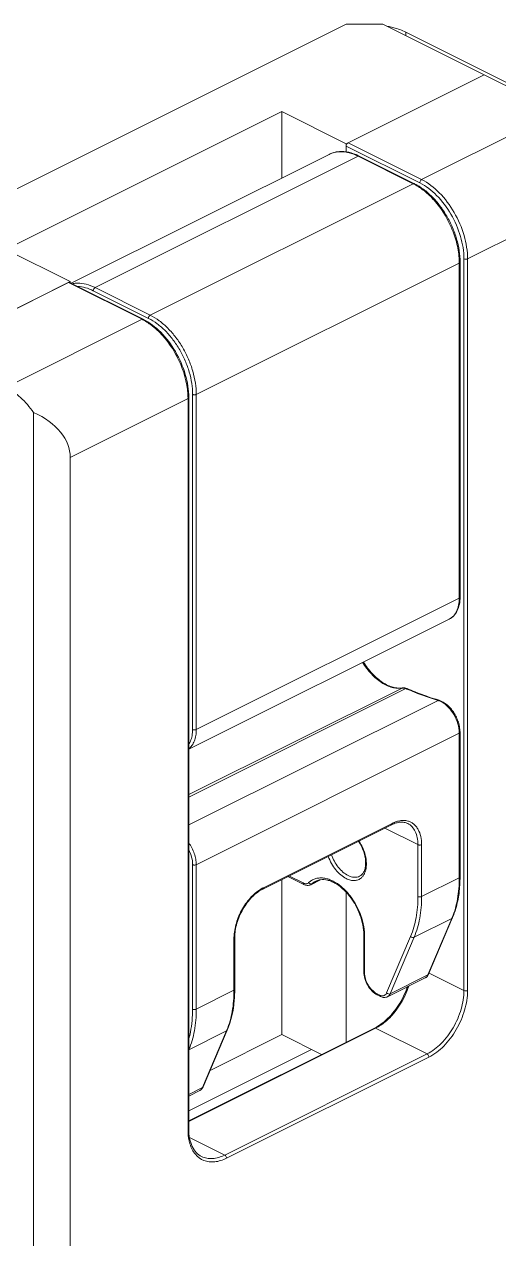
# Model space of a CAD drawing. Header units: millimetres. Extents: x 0 to 9253, y 0 to 2730.
# Drawn here: x 3211.1 to 3247.6, y 2245.8 to 2339.2 of the extents above; entities that cross this region are included whole.
import ezdxf

# ---------------------------------------------------------------- set-up
doc = ezdxf.new("R2010")
doc.units = ezdxf.units.MM
doc.layers.get('0').update_dxf_attribs({"lineweight": 13})

msp = doc.modelspace()

# ---------------------------------------------------------------- linework, layer by layer
for p, q in [((3235.841, 2339.246), (3196.243, 2319.447)), ((3238.67, 2339.246), (3235.841, 2339.246)), ((3238.67, 2339.246), (3246.448, 2335.357)), ((3240.437, 2338.637), (3240.437, 2338.362)), ((3240.437, 2338.637), (3252.105, 2332.803)), ((3235.841, 2330.054), (3246.448, 2335.357)), ((3246.448, 2335.355), (3235.983, 2330.122)), ((3246.448, 2335.355), (3252.105, 2332.527)), ((3209.678, 2321.922), (3230.891, 2332.529)), ((3230.891, 2332.529), (3230.891, 2327.423)), ((3235.841, 2330.054), (3230.891, 2332.529)), ((3241.639, 2327.294), (3252.105, 2332.527)), ((3235.841, 2329.427), (3235.841, 2330.054)), ((3235.841, 2329.879), (3241.498, 2327.05)), ((3235.983, 2330.122), (3241.639, 2327.294)), ((3234.524, 2329.239), (3214.691, 2319.323)), ((3236.76, 2329.097), (3216.537, 2318.986)), ((3236.76, 2329.097), (3241.003, 2326.976)), ((3236.85, 2329.103), (3241.093, 2326.982)), ((3241.003, 2326.976), (3220.78, 2316.864)), ((3254.226, 2325.722), (3245.175, 2321.196)), ((3214.628, 2319.447), (3209.678, 2321.922)), ((3244.892, 2321.196), (3244.892, 2264.904)), ((3245.175, 2321.196), (3245.175, 2264.904)), ((3244.539, 2320.878), (3224.315, 2310.766)), ((3244.539, 2320.878), (3244.539, 2295.097)), ((3244.597, 2320.949), (3244.597, 2295.168)), ((3204.021, 2314.144), (3214.628, 2319.447)), ((3214.487, 2319.374), (3204.021, 2314.142)), ((3220.143, 2316.546), (3214.487, 2319.374)), ((3220.233, 2316.552), (3214.576, 2319.38)), ((3214.628, 2319.38), (3214.628, 2319.447)), ((3220.638, 2316.62), (3216.396, 2318.742)), ((3220.78, 2316.864), (3216.537, 2318.986)), ((3209.678, 2311.313), (3220.143, 2316.546)), ((3224.033, 2284.985), (3224.033, 2310.766)), ((3224.315, 2284.985), (3224.315, 2310.766)), ((3214.628, 2305.923), (3223.679, 2310.448)), ((3223.679, 2254.156), (3223.679, 2310.448)), ((3223.738, 2254.227), (3223.738, 2310.519)), ((3211.8, 1865.116), (3211.8, 2309.387)), ((3214.628, 1868.58), (3214.628, 2305.923)), ((3224.315, 2284.985), (3244.539, 2295.097)), ((3223.738, 2283.464), (3243.759, 2293.474)), ((3240.139, 2288.176), (3223.738, 2279.975)), ((3240.432, 2288.131), (3223.738, 2279.784)), ((3240.139, 2288.176), (3240.233, 2288.18)), ((3240.233, 2288.18), (3240.331, 2288.165)), ((3240.331, 2288.165), (3240.432, 2288.131)), ((3242.903, 2287.227), (3223.738, 2277.645)), ((3244.539, 2284.698), (3224.315, 2274.587)), ((3244.539, 2284.698), (3244.539, 2273.581)), ((3244.597, 2284.769), (3244.597, 2273.651)), ((3229.425, 2272.709), (3239.325, 2277.659)), ((3229.477, 2272.817), (3239.377, 2277.767)), ((3238.809, 2277.401), (3241.357, 2276.127)), ((3241.357, 2276.127), (3241.357, 2272.131)), ((3241.639, 2276.127), (3241.639, 2272.131)), ((3224.033, 2263.469), (3224.033, 2274.587)), ((3224.315, 2263.469), (3224.315, 2274.587)), ((3230.891, 2273.442), (3230.891, 2261.515)), ((3232.577, 2273.069), (3231.361, 2273.677)), ((3232.525, 2273.178), (3231.443, 2273.718)), ((3233.875, 2273.427), (3233.113, 2273.047)), ((3233.818, 2273.418), (3233.205, 2273.111)), ((3244.539, 2273.581), (3241.639, 2272.131)), ((3232.607, 2273.144), (3232.525, 2273.178)), ((3235.841, 2260.925), (3235.841, 2272.468)), ((3243.967, 2270.455), (3241.068, 2269.006)), ((3243.967, 2270.455), (3242.121, 2266.102)), ((3244.021, 2270.51), (3242.175, 2266.158)), ((3227.215, 2264.919), (3227.215, 2268.915)), ((3227.273, 2264.989), (3227.273, 2268.985)), ((3237.197, 2266.339), (3237.197, 2269.194)), ((3237.255, 2266.269), (3237.255, 2269.123)), ((3240.796, 2269.068), (3238.95, 2264.715)), ((3241.068, 2269.006), (3239.222, 2264.653)), ((3239.019, 2264.424), (3241.918, 2265.874)), ((3242.121, 2266.102), (3239.222, 2264.653)), ((3244.892, 2264.904), (3242.217, 2266.242)), ((3224.315, 2263.469), (3227.215, 2264.919)), ((3238.43, 2264.555), (3238.175, 2264.683)), ((3238.482, 2264.447), (3238.227, 2264.575)), ((3238.513, 2264.522), (3238.43, 2264.555)), ((3238.015, 2262.012), (3223.738, 2254.873)), ((3238.104, 2262.006), (3223.738, 2254.823)), ((3226.643, 2261.793), (3223.744, 2260.344)), ((3224.797, 2257.44), (3226.643, 2261.793)), ((3224.851, 2257.495), (3226.697, 2261.848)), ((3225.388, 2258.763), (3230.891, 2261.515)), ((3233.956, 2259.982), (3230.891, 2261.515)), ((3242.064, 2260.026), (3238.104, 2262.006)), ((3233.176, 2260.372), (3223.738, 2255.653)), ((3242.064, 2260.026), (3226.507, 2252.248)), ((3242.205, 2259.782), (3226.649, 2252.004)), ((3224.797, 2257.44), (3223.738, 2256.911)), ((3224.594, 2257.212), (3223.738, 2256.784)), ((3224.749, 2257.352), (3224.797, 2257.44)), ((3226.507, 2252.248), (3223.795, 2253.604))]:
    msp.add_line(p, q)
for centre, radius, start, end in [((3237.768, 2332.452), 6.758, 78.28701, 79.6974), ((3239.183, 2323.335), 4.07, 62.39341, 63.43231), ((3239.212, 2320.878), 5.327, 0.0013, 0.72431), ((3218.34, 2312.94), 4.032, 62.41783, 63.43226), ((3218.403, 2310.448), 5.276, 0.00133, 0.70721), ((3240.195, 2288.065), 0.124, 99.18475, 116.54076), ((3250.878, 2312.663), 26.664, 246.93584, 247.10318), ((3242.519, 2285.972), 1.312, 69.90564, 72.99187), ((3242.475, 2285.853), 1.439, 65.30954, 69.90295), ((3242.183, 2284.69), 2.356, 1.81776, 5.52443), ((3242.381, 2284.698), 2.158, 0.00794, 1.77741), ((3230.659, 2270.454), 2.642, 116.57601, 118.67793), ((3238.484, 2272.781), 5.956, 337.01738, 337.68749), ((3230.643, 2268.914), 3.428, 178.7928, 179.99636), ((3233.563, 2269.123), 3.692, 0.00313, 1.11993), ((3221.16, 2264.119), 5.956, 337.01738, 337.68749), ((3224.425, 2257.549), 0.377, 296.57367, 301.45292)]:
    msp.add_arc(centre, radius, start, end)
msp.add_ellipse((3207.557, 2305.923), major_axis=(7.071, 0), ratio=0.612372, start_param=0, end_param=0.927295)
for points, knots in [([(3239.14, 2339.07), (3239.259, 2339.045), (3239.703, 2338.94), (3240.138, 2338.786), (3240.437, 2338.637)], [0, 0, 0, 0, 0.266544, 1, 1, 1, 1]), ([(3235.841, 2329.431), (3235.614, 2329.463), (3235.267, 2329.468), (3234.827, 2329.37), (3234.622, 2329.288), (3234.524, 2329.239)], [0, 0, 0, 0, 0.510907, 0.756912, 1, 1, 1, 1]), ([(3234.524, 2329.239), (3234.621, 2329.287), (3234.824, 2329.368), (3235.265, 2329.46), (3235.612, 2329.447), (3235.84, 2329.408)], [0, 0, 0, 0, 0.240097, 0.484545, 1, 1, 1, 1]), ([(3235.84, 2329.408), (3235.916, 2329.395), (3236.234, 2329.327), (3236.539, 2329.208), (3236.76, 2329.097)], [0, 0, 0, 0, 0.237989, 1, 1, 1, 1]), ([(3235.841, 2329.879), (3235.841, 2329.952), (3235.886, 2330.052), (3235.963, 2330.112), (3235.983, 2330.122)], [0, 0, 0, 0, 0.766847, 1, 1, 1, 1]), ([(3236.85, 2329.103), (3236.767, 2329.144), (3236.445, 2329.292), (3236.1, 2329.393), (3235.841, 2329.431)], [0, 0, 0, 0, 0.261959, 1, 1, 1, 1]), ([(3236.85, 2329.103), (3236.837, 2329.109), (3236.805, 2329.115), (3236.775, 2329.105), (3236.76, 2329.097)], [0, 0, 0, 0, 0.463901, 1, 1, 1, 1]), ([(3241.093, 2326.982), (3241.08, 2326.988), (3241.048, 2326.993), (3241.018, 2326.983), (3241.003, 2326.976)], [0, 0, 0, 0, 0.463901, 1, 1, 1, 1]), ([(3241.069, 2326.942), (3241.348, 2326.796), (3241.898, 2326.425), (3242.374, 2325.964), (3242.603, 2325.708)], [0, 0, 0, 0, 0.478363, 1, 1, 1, 1]), ([(3241.093, 2326.982), (3241.334, 2326.861), (3241.812, 2326.559), (3242.467, 2325.983), (3243.068, 2325.287), (3243.593, 2324.494), (3244.025, 2323.635), (3244.347, 2322.739), (3244.548, 2321.841), (3244.597, 2321.24), (3244.597, 2320.949)], [0, 0, 0, 0, 0.111375, 0.23124, 0.357953, 0.489098, 0.621798, 0.753029, 0.879909, 1, 1, 1, 1]), ([(3241.639, 2327.294), (3241.619, 2327.284), (3241.543, 2327.224), (3241.498, 2327.124), (3241.498, 2327.05)], [0, 0, 0, 0, 0.233153, 1, 1, 1, 1]), ([(3241.498, 2327.05), (3241.981, 2326.809), (3242.903, 2326.087), (3243.967, 2324.655), (3244.692, 2322.98), (3244.892, 2321.776), (3244.892, 2321.196)], [0, 0, 0, 0, 0.229686, 0.488208, 0.753177, 1, 1, 1, 1]), ([(3241.639, 2327.294), (3242.142, 2327.043), (3243.103, 2326.291), (3244.212, 2324.799), (3244.967, 2323.055), (3245.175, 2321.8), (3245.175, 2321.196)], [0, 0, 0, 0, 0.229704, 0.488217, 0.753177, 1, 1, 1, 1]), ([(3242.603, 2325.708), (3242.896, 2325.379), (3243.427, 2324.657), (3244.032, 2323.464), (3244.426, 2322.213), (3244.533, 2321.358), (3244.538, 2320.945)], [0, 0, 0, 0, 0.252109, 0.510488, 0.763386, 1, 1, 1, 1]), ([(3244.597, 2320.949), (3244.597, 2320.935), (3244.582, 2320.904), (3244.555, 2320.886), (3244.539, 2320.878)], [0, 0, 0, 0, 0.43201, 1, 1, 1, 1]), ([(3214.487, 2319.374), (3214.494, 2319.378), (3214.522, 2319.39), (3214.556, 2319.39), (3214.576, 2319.38)], [0, 0, 0, 0, 0.281659, 1, 1, 1, 1]), ([(3215.184, 2319.332), (3215.149, 2319.332), (3215.009, 2319.328), (3214.869, 2319.31), (3214.767, 2319.289)], [0, 0, 0, 0, 0.254443, 1, 1, 1, 1]), ([(3216.537, 2318.986), (3216.317, 2319.095), (3215.877, 2319.268), (3215.407, 2319.334), (3215.184, 2319.332)], [0, 0, 0, 0, 0.524539, 1, 1, 1, 1]), ([(3216.396, 2318.742), (3216.201, 2318.839), (3215.812, 2318.995), (3215.397, 2319.065), (3215.199, 2319.073)], [0, 0, 0, 0, 0.522648, 1, 1, 1, 1]), ([(3216.396, 2318.742), (3216.396, 2318.791), (3216.42, 2318.867), (3216.479, 2318.945), (3216.517, 2318.975), (3216.537, 2318.986)], [0, 0, 0, 0, 0.509738, 0.769361, 1, 1, 1, 1]), ([(3220.143, 2316.546), (3220.151, 2316.55), (3220.179, 2316.561), (3220.213, 2316.561), (3220.233, 2316.552)], [0, 0, 0, 0, 0.281659, 1, 1, 1, 1]), ([(3221.236, 2315.788), (3221.154, 2315.861), (3220.834, 2316.133), (3220.482, 2316.37), (3220.207, 2316.514)], [0, 0, 0, 0, 0.26204, 1, 1, 1, 1]), ([(3220.233, 2316.552), (3220.734, 2316.301), (3221.688, 2315.558), (3222.786, 2314.082), (3223.533, 2312.358), (3223.738, 2311.117), (3223.738, 2310.519)], [0, 0, 0, 0, 0.23107, 0.488981, 0.753017, 1, 1, 1, 1]), ([(3220.638, 2316.62), (3220.638, 2316.67), (3220.663, 2316.746), (3220.721, 2316.824), (3220.76, 2316.854), (3220.78, 2316.864)], [0, 0, 0, 0, 0.509738, 0.769361, 1, 1, 1, 1]), ([(3224.033, 2310.766), (3224.033, 2311.048), (3223.985, 2311.63), (3223.79, 2312.502), (3223.476, 2313.373), (3223.057, 2314.209), (3222.546, 2314.98), (3221.964, 2315.656), (3221.331, 2316.213), (3220.871, 2316.504), (3220.638, 2316.62)], [0, 0, 0, 0, 0.119775, 0.246813, 0.378463, 0.511666, 0.643235, 0.770119, 0.889679, 1, 1, 1, 1]), ([(3224.315, 2310.766), (3224.315, 2311.06), (3224.265, 2311.666), (3224.062, 2312.574), (3223.736, 2313.481), (3223.299, 2314.352), (3222.767, 2315.155), (3222.16, 2315.86), (3221.502, 2316.44), (3221.022, 2316.743), (3220.78, 2316.864)], [0, 0, 0, 0, 0.119775, 0.246813, 0.378463, 0.511666, 0.643235, 0.770119, 0.889679, 1, 1, 1, 1]), ([(3223.635, 2311.147), (3223.528, 2312.028), (3222.96, 2313.742), (3221.891, 2315.2), (3221.236, 2315.788)], [0, 0, 0, 0, 0.501968, 1, 1, 1, 1]), ([(3209.678, 2311.313), (3210.085, 2311.11), (3210.875, 2310.537), (3211.507, 2309.802), (3211.8, 2309.387)], [0, 0, 0, 0, 0.472498, 1, 1, 1, 1]), ([(3223.679, 2310.513), (3223.678, 2310.565), (3223.672, 2310.777), (3223.655, 2310.988), (3223.635, 2311.147)], [0, 0, 0, 0, 0.244727, 1, 1, 1, 1]), ([(3224.033, 2310.766), (3224.053, 2310.756), (3224.1, 2310.742), (3224.174, 2310.735), (3224.248, 2310.742), (3224.295, 2310.756), (3224.315, 2310.766)], [0, 0, 0, 0, 0.23537, 0.5, 0.76463, 1, 1, 1, 1]), ([(3223.679, 2310.448), (3223.688, 2310.452), (3223.714, 2310.468), (3223.738, 2310.497), (3223.738, 2310.519)], [0, 0, 0, 0, 0.307658, 1, 1, 1, 1]), ([(3244.597, 2295.168), (3244.597, 2294.982), (3244.566, 2294.626), (3244.41, 2294.133), (3244.143, 2293.73), (3243.893, 2293.541), (3243.759, 2293.474)], [0, 0, 0, 0, 0.280238, 0.536753, 0.773789, 1, 1, 1, 1]), ([(3244.539, 2295.097), (3244.539, 2294.914), (3244.509, 2294.567), (3244.361, 2294.092), (3244.149, 2293.768), (3243.937, 2293.577), (3243.82, 2293.505), (3243.759, 2293.474)], [0, 0, 0, 0, 0.289488, 0.54912, 0.782176, 0.892165, 1, 1, 1, 1]), ([(3244.597, 2295.168), (3244.597, 2295.154), (3244.582, 2295.122), (3244.555, 2295.105), (3244.539, 2295.097)], [0, 0, 0, 0, 0.43201, 1, 1, 1, 1]), ([(3237.171, 2290.18), (3237.37, 2289.859), (3237.707, 2289.412), (3238.228, 2288.911), (3238.627, 2288.609), (3239.03, 2288.38), (3239.429, 2288.23), (3239.811, 2288.16), (3240.059, 2288.168), (3240.175, 2288.187)], [0, 0, 0, 0, 0.298823, 0.439419, 0.571529, 0.693818, 0.805587, 0.907163, 1, 1, 1, 1]), ([(3237.102, 2290.145), (3237.299, 2289.83), (3237.732, 2289.257), (3238.394, 2288.682), (3238.954, 2288.368), (3239.36, 2288.217), (3239.757, 2288.147), (3240.017, 2288.156), (3240.139, 2288.176)], [0, 0, 0, 0, 0.293129, 0.561961, 0.68414, 0.797326, 0.902135, 1, 1, 1, 1]), ([(3240.519, 2288.138), (3240.464, 2288.161), (3240.351, 2288.195), (3240.232, 2288.196), (3240.175, 2288.187)], [0, 0, 0, 0, 0.508531, 1, 1, 1, 1]), ([(3240.519, 2288.138), (3240.506, 2288.144), (3240.475, 2288.148), (3240.446, 2288.138), (3240.432, 2288.131)], [0, 0, 0, 0, 0.471052, 1, 1, 1, 1]), ([(3240.504, 2288.101), (3240.703, 2288.017), (3241.491, 2287.695), (3242.296, 2287.412), (3242.903, 2287.227)], [0, 0, 0, 0, 0.254552, 1, 1, 1, 1]), ([(3240.519, 2288.138), (3240.724, 2288.051), (3241.533, 2287.718), (3242.36, 2287.427), (3242.983, 2287.236)], [0, 0, 0, 0, 0.254777, 1, 1, 1, 1]), ([(3242.983, 2287.236), (3242.971, 2287.24), (3242.942, 2287.242), (3242.915, 2287.233), (3242.903, 2287.227)], [0, 0, 0, 0, 0.480576, 1, 1, 1, 1]), ([(3244.597, 2284.769), (3244.597, 2285.03), (3244.525, 2285.431), (3244.326, 2285.932), (3244.125, 2286.294), (3243.881, 2286.619), (3243.528, 2286.972), (3243.206, 2287.168), (3242.983, 2287.236)], [0, 0, 0, 0, 0.251575, 0.384878, 0.518747, 0.649769, 0.774951, 1, 1, 1, 1]), ([(3243.076, 2287.161), (3243.266, 2287.074), (3243.632, 2286.809), (3244.071, 2286.27), (3244.391, 2285.624), (3244.505, 2285.151), (3244.528, 2284.917)], [0, 0, 0, 0, 0.225282, 0.480136, 0.745758, 1, 1, 1, 1]), ([(3223.739, 2283.862), (3223.789, 2283.935), (3223.899, 2284.142), (3224.008, 2284.521), (3224.033, 2284.826), (3224.033, 2284.985)], [0, 0, 0, 0, 0.225146, 0.593078, 1, 1, 1, 1]), ([(3223.74, 2283.494), (3223.834, 2283.569), (3224.005, 2283.757), (3224.185, 2284.11), (3224.293, 2284.528), (3224.315, 2284.829), (3224.315, 2284.985)], [0, 0, 0, 0, 0.218458, 0.454946, 0.715106, 1, 1, 1, 1]), ([(3224.033, 2284.985), (3224.053, 2284.975), (3224.1, 2284.961), (3224.174, 2284.954), (3224.248, 2284.961), (3224.295, 2284.975), (3224.315, 2284.985)], [0, 0, 0, 0, 0.23537, 0.5, 0.76463, 1, 1, 1, 1]), ([(3244.597, 2284.769), (3244.597, 2284.755), (3244.582, 2284.724), (3244.555, 2284.707), (3244.539, 2284.698)], [0, 0, 0, 0, 0.43201, 1, 1, 1, 1]), ([(3239.325, 2277.659), (3239.437, 2277.715), (3239.658, 2277.805), (3239.993, 2277.869), (3240.304, 2277.854), (3240.493, 2277.792), (3240.577, 2277.75)], [0, 0, 0, 0, 0.28942, 0.548356, 0.782012, 1, 1, 1, 1]), ([(3239.377, 2277.767), (3239.377, 2277.744), (3239.371, 2277.701), (3239.341, 2277.667), (3239.325, 2277.659)], [0, 0, 0, 0, 0.551624, 1, 1, 1, 1]), ([(3239.377, 2277.767), (3239.484, 2277.821), (3239.7, 2277.91), (3240.029, 2277.986), (3240.346, 2277.996), (3240.548, 2277.957), (3240.642, 2277.926)], [0, 0, 0, 0, 0.276554, 0.533286, 0.772652, 1, 1, 1, 1]), ([(3240.577, 2277.75), (3240.699, 2277.689), (3240.931, 2277.512), (3241.179, 2277.132), (3241.327, 2276.657), (3241.357, 2276.31), (3241.357, 2276.127)], [0, 0, 0, 0, 0.217154, 0.450413, 0.71026, 1, 1, 1, 1]), ([(3240.642, 2277.926), (3240.718, 2277.901), (3240.866, 2277.836), (3241.065, 2277.695), (3241.239, 2277.514), (3241.437, 2277.213), (3241.602, 2276.745), (3241.639, 2276.341), (3241.639, 2276.127)], [0, 0, 0, 0, 0.109028, 0.218733, 0.331702, 0.450118, 0.708419, 1, 1, 1, 1]), ([(3224.315, 2274.587), (3224.315, 2274.728), (3224.287, 2275.02), (3224.133, 2275.602), (3223.919, 2276.018), (3223.739, 2276.27)], [0, 0, 0, 0, 0.234661, 0.485098, 1, 1, 1, 1]), ([(3236.783, 2276.389), (3236.869, 2276.263), (3237.022, 2276), (3237.196, 2275.583), (3237.306, 2275.16), (3237.349, 2274.755), (3237.323, 2274.389), (3237.233, 2274.08), (3237.085, 2273.844), (3236.948, 2273.738), (3236.877, 2273.703)], [0, 0, 0, 0, 0.154413, 0.308707, 0.457657, 0.596399, 0.720893, 0.828513, 0.919814, 1, 1, 1, 1]), ([(3236.822, 2276.409), (3236.904, 2276.286), (3237.015, 2276.095), (3237.139, 2275.828), (3237.27, 2275.493), (3237.389, 2275.026), (3237.409, 2274.528), (3237.349, 2274.169), (3237.271, 2273.936), (3237.159, 2273.736), (3237.062, 2273.625), (3237.009, 2273.578)], [0, 0, 0, 0, 0.144684, 0.217303, 0.289476, 0.498624, 0.689283, 0.775741, 0.85588, 0.930222, 1, 1, 1, 1]), ([(3224.033, 2274.587), (3224.033, 2274.777), (3223.975, 2275.174), (3223.832, 2275.546), (3223.739, 2275.729)], [0, 0, 0, 0, 0.481888, 1, 1, 1, 1]), ([(3235.841, 2273.515), (3235.691, 2273.59), (3235.397, 2273.793), (3235.015, 2274.192), (3234.692, 2274.678), (3234.528, 2275.04), (3234.462, 2275.228)], [0, 0, 0, 0, 0.224075, 0.471868, 0.734386, 1, 1, 1, 1]), ([(3235.983, 2273.759), (3235.843, 2273.829), (3235.571, 2274.018), (3235.218, 2274.39), (3234.922, 2274.843), (3234.774, 2275.181), (3234.716, 2275.355)], [0, 0, 0, 0, 0.224108, 0.47222, 0.734895, 1, 1, 1, 1]), ([(3241.639, 2276.127), (3241.619, 2276.117), (3241.572, 2276.102), (3241.498, 2276.095), (3241.424, 2276.102), (3241.377, 2276.117), (3241.357, 2276.127)], [0, 0, 0, 0, 0.23537, 0.5, 0.76463, 1, 1, 1, 1]), ([(3224.033, 2274.587), (3224.053, 2274.577), (3224.1, 2274.562), (3224.174, 2274.555), (3224.248, 2274.562), (3224.295, 2274.577), (3224.315, 2274.587)], [0, 0, 0, 0, 0.23537, 0.5, 0.76463, 1, 1, 1, 1]), ([(3233.446, 2273.5), (3233.355, 2273.47), (3233.179, 2273.39), (3233.026, 2273.272), (3232.956, 2273.206)], [0, 0, 0, 0, 0.497635, 1, 1, 1, 1]), ([(3237.255, 2269.195), (3237.249, 2269.477), (3237.173, 2270.059), (3236.904, 2270.911), (3236.491, 2271.725), (3235.965, 2272.444), (3235.359, 2273.021), (3234.801, 2273.361), (3234.354, 2273.517), (3234.036, 2273.574), (3233.731, 2273.572), (3233.537, 2273.53), (3233.446, 2273.5)], [0, 0, 0, 0, 0.131807, 0.272438, 0.41605, 0.556268, 0.687272, 0.804859, 0.85822, 0.908101, 0.955062, 1, 1, 1, 1]), ([(3233.873, 2273.431), (3233.84, 2273.427), (3233.713, 2273.406), (3233.59, 2273.364), (3233.504, 2273.321)], [0, 0, 0, 0, 0.256972, 1, 1, 1, 1]), ([(3237.197, 2269.194), (3237.197, 2269.447), (3237.14, 2269.973), (3236.917, 2270.751), (3236.566, 2271.507), (3236.11, 2272.192), (3235.578, 2272.76), (3235.086, 2273.12), (3234.687, 2273.312), (3234.325, 2273.429), (3234.046, 2273.453), (3233.873, 2273.431)], [0, 0, 0, 0, 0.12903, 0.267974, 0.41117, 0.552452, 0.685879, 0.806422, 0.86088, 0.911171, 1, 1, 1, 1]), ([(3237.009, 2273.578), (3236.937, 2273.514), (3236.771, 2273.409), (3236.474, 2273.348), (3236.154, 2273.383), (3235.945, 2273.463), (3235.841, 2273.515)], [0, 0, 0, 0, 0.230632, 0.465078, 0.718515, 1, 1, 1, 1]), ([(3236.877, 2273.703), (3236.814, 2273.671), (3236.676, 2273.625), (3236.451, 2273.614), (3236.214, 2273.658), (3236.06, 2273.721), (3235.983, 2273.759)], [0, 0, 0, 0, 0.227102, 0.464629, 0.720925, 1, 1, 1, 1]), ([(3244.539, 2273.581), (3244.539, 2273.035), (3244.459, 2271.991), (3244.182, 2270.978), (3243.994, 2270.519)], [0, 0, 0, 0, 0.523993, 1, 1, 1, 1]), ([(3244.021, 2270.51), (3244.118, 2270.74), (3244.334, 2271.351), (3244.548, 2272.404), (3244.597, 2273.227), (3244.597, 2273.651)], [0, 0, 0, 0, 0.232818, 0.60338, 1, 1, 1, 1]), ([(3244.597, 2273.651), (3244.597, 2273.638), (3244.582, 2273.606), (3244.555, 2273.589), (3244.539, 2273.581)], [0, 0, 0, 0, 0.43201, 1, 1, 1, 1]), ([(3227.215, 2268.987), (3227.223, 2269.36), (3227.324, 2269.931), (3227.589, 2270.657), (3227.856, 2271.193), (3228.181, 2271.689), (3228.657, 2272.255), (3229.085, 2272.605), (3229.391, 2272.772)], [0, 0, 0, 0, 0.246705, 0.377944, 0.510647, 0.64188, 0.768828, 1, 1, 1, 1]), ([(3227.273, 2268.985), (3227.273, 2269.164), (3227.304, 2269.533), (3227.472, 2270.283), (3227.787, 2271.013), (3228.221, 2271.67), (3228.592, 2272.101), (3228.991, 2272.453), (3229.28, 2272.636), (3229.425, 2272.709)], [0, 0, 0, 0, 0.119292, 0.246677, 0.512726, 0.645079, 0.772313, 0.89143, 1, 1, 1, 1]), ([(3229.477, 2272.817), (3229.477, 2272.794), (3229.471, 2272.752), (3229.442, 2272.717), (3229.425, 2272.709)], [0, 0, 0, 0, 0.551624, 1, 1, 1, 1]), ([(3232.577, 2273.069), (3232.56, 2273.078), (3232.531, 2273.112), (3232.525, 2273.155), (3232.525, 2273.178)], [0, 0, 0, 0, 0.448376, 1, 1, 1, 1]), ([(3232.577, 2273.069), (3232.661, 2273.027), (3232.8, 2272.985), (3232.986, 2272.997), (3233.073, 2273.026), (3233.113, 2273.047)], [0, 0, 0, 0, 0.509533, 0.755582, 1, 1, 1, 1]), ([(3232.762, 2273.123), (3232.75, 2273.122), (3232.697, 2273.121), (3232.645, 2273.132), (3232.607, 2273.144)], [0, 0, 0, 0, 0.238142, 1, 1, 1, 1]), ([(3232.956, 2273.206), (3232.93, 2273.182), (3232.869, 2273.142), (3232.798, 2273.125), (3232.762, 2273.123)], [0, 0, 0, 0, 0.496823, 1, 1, 1, 1]), ([(3233.205, 2273.111), (3233.181, 2273.099), (3233.121, 2273.091), (3233.066, 2273.111), (3233.04, 2273.126)], [0, 0, 0, 0, 0.470393, 1, 1, 1, 1]), ([(3233.205, 2273.111), (3233.198, 2273.105), (3233.17, 2273.08), (3233.138, 2273.059), (3233.113, 2273.047)], [0, 0, 0, 0, 0.252789, 1, 1, 1, 1]), ([(3233.504, 2273.321), (3233.477, 2273.307), (3233.37, 2273.249), (3233.272, 2273.174), (3233.205, 2273.111)], [0, 0, 0, 0, 0.24843, 1, 1, 1, 1]), ([(3241.357, 2272.131), (3241.357, 2271.584), (3241.275, 2270.538), (3240.99, 2269.525), (3240.796, 2269.068)], [0, 0, 0, 0, 0.524651, 1, 1, 1, 1]), ([(3241.639, 2272.131), (3241.639, 2271.573), (3241.556, 2270.506), (3241.265, 2269.471), (3241.068, 2269.006)], [0, 0, 0, 0, 0.524651, 1, 1, 1, 1]), ([(3241.639, 2272.131), (3241.619, 2272.121), (3241.572, 2272.106), (3241.498, 2272.099), (3241.424, 2272.106), (3241.377, 2272.121), (3241.357, 2272.131)], [0, 0, 0, 0, 0.23537, 0.5, 0.76463, 1, 1, 1, 1]), ([(3244.021, 2270.51), (3244.016, 2270.499), (3244.001, 2270.476), (3243.979, 2270.461), (3243.967, 2270.455)], [0, 0, 0, 0, 0.484349, 1, 1, 1, 1]), ([(3227.215, 2268.915), (3227.231, 2268.923), (3227.258, 2268.94), (3227.273, 2268.972), (3227.273, 2268.985)], [0, 0, 0, 0, 0.56799, 1, 1, 1, 1]), ([(3237.197, 2269.194), (3237.197, 2269.18), (3237.212, 2269.149), (3237.239, 2269.131), (3237.255, 2269.123)], [0, 0, 0, 0, 0.43201, 1, 1, 1, 1]), ([(3241.068, 2269.006), (3241.026, 2268.985), (3240.921, 2268.983), (3240.832, 2269.032), (3240.796, 2269.068)], [0, 0, 0, 0, 0.476372, 1, 1, 1, 1]), ([(3238.227, 2264.575), (3238.078, 2264.649), (3237.797, 2264.867), (3237.474, 2265.298), (3237.256, 2265.801), (3237.197, 2266.164), (3237.197, 2266.339)], [0, 0, 0, 0, 0.234146, 0.49071, 0.752651, 1, 1, 1, 1]), ([(3237.197, 2266.339), (3237.197, 2266.326), (3237.212, 2266.294), (3237.239, 2266.277), (3237.255, 2266.269)], [0, 0, 0, 0, 0.43201, 1, 1, 1, 1]), ([(3238.175, 2264.683), (3238.044, 2264.749), (3237.794, 2264.944), (3237.506, 2265.332), (3237.31, 2265.785), (3237.255, 2266.112), (3237.255, 2266.269)], [0, 0, 0, 0, 0.22969, 0.488215, 0.753192, 1, 1, 1, 1]), ([(3242.175, 2266.158), (3242.149, 2266.097), (3242.081, 2265.984), (3241.975, 2265.903), (3241.918, 2265.874)], [0, 0, 0, 0, 0.505143, 1, 1, 1, 1]), ([(3242.121, 2266.102), (3242.1, 2266.053), (3242.046, 2265.962), (3241.962, 2265.896), (3241.918, 2265.874)], [0, 0, 0, 0, 0.52046, 1, 1, 1, 1]), ([(3242.175, 2266.158), (3242.17, 2266.146), (3242.155, 2266.124), (3242.133, 2266.108), (3242.121, 2266.102)], [0, 0, 0, 0, 0.484349, 1, 1, 1, 1]), ([(3227.273, 2264.989), (3227.273, 2264.703), (3227.23, 2263.637), (3227.002, 2262.568), (3226.697, 2261.848)], [0, 0, 0, 0, 0.267957, 1, 1, 1, 1]), ([(3227.215, 2264.919), (3227.231, 2264.927), (3227.258, 2264.944), (3227.273, 2264.976), (3227.273, 2264.989)], [0, 0, 0, 0, 0.56799, 1, 1, 1, 1]), ([(3240.556, 2265.193), (3240.383, 2264.695), (3239.926, 2263.76), (3239.263, 2262.955), (3238.888, 2262.619)], [0, 0, 0, 0, 0.511737, 1, 1, 1, 1]), ([(3240.651, 2265.238), (3240.575, 2265.006), (3240.221, 2264.113), (3239.671, 2263.292), (3239.163, 2262.787)], [0, 0, 0, 0, 0.25403, 1, 1, 1, 1]), ([(3226.67, 2261.857), (3226.858, 2262.316), (3227.135, 2263.329), (3227.215, 2264.373), (3227.215, 2264.919)], [0, 0, 0, 0, 0.476007, 1, 1, 1, 1]), ([(3238.227, 2264.575), (3238.21, 2264.583), (3238.181, 2264.618), (3238.175, 2264.66), (3238.175, 2264.683)], [0, 0, 0, 0, 0.448376, 1, 1, 1, 1]), ([(3238.482, 2264.447), (3238.466, 2264.456), (3238.436, 2264.49), (3238.43, 2264.532), (3238.43, 2264.555)], [0, 0, 0, 0, 0.448376, 1, 1, 1, 1]), ([(3239.019, 2264.424), (3238.978, 2264.404), (3238.891, 2264.375), (3238.705, 2264.363), (3238.566, 2264.405), (3238.482, 2264.447)], [0, 0, 0, 0, 0.244415, 0.490461, 1, 1, 1, 1]), ([(3238.669, 2264.501), (3238.657, 2264.5), (3238.604, 2264.499), (3238.551, 2264.509), (3238.513, 2264.522)], [0, 0, 0, 0, 0.238114, 1, 1, 1, 1]), ([(3238.95, 2264.715), (3238.925, 2264.657), (3238.869, 2264.576), (3238.759, 2264.515), (3238.7, 2264.503), (3238.669, 2264.501)], [0, 0, 0, 0, 0.513312, 0.75431, 1, 1, 1, 1]), ([(3239.222, 2264.653), (3239.18, 2264.632), (3239.075, 2264.63), (3238.986, 2264.679), (3238.95, 2264.715)], [0, 0, 0, 0, 0.476372, 1, 1, 1, 1]), ([(3239.222, 2264.653), (3239.201, 2264.603), (3239.147, 2264.513), (3239.063, 2264.447), (3239.019, 2264.424)], [0, 0, 0, 0, 0.52046, 1, 1, 1, 1]), ([(3244.892, 2264.904), (3244.892, 2264.421), (3244.726, 2263.418), (3244.122, 2262.022), (3243.234, 2260.828), (3242.466, 2260.227), (3242.064, 2260.026)], [0, 0, 0, 0, 0.246823, 0.511783, 0.770297, 1, 1, 1, 1]), ([(3245.175, 2264.904), (3245.175, 2264.397), (3245, 2263.343), (3244.366, 2261.878), (3243.434, 2260.625), (3242.627, 2259.993), (3242.205, 2259.782)], [0, 0, 0, 0, 0.246797, 0.511768, 0.770292, 1, 1, 1, 1]), ([(3223.741, 2261.178), (3223.79, 2261.355), (3223.968, 2262.106), (3224.033, 2262.881), (3224.033, 2263.469)], [0, 0, 0, 0, 0.237382, 1, 1, 1, 1]), ([(3223.744, 2260.344), (3223.941, 2260.809), (3224.232, 2261.844), (3224.315, 2262.911), (3224.315, 2263.469)], [0, 0, 0, 0, 0.475349, 1, 1, 1, 1]), ([(3224.033, 2263.469), (3224.053, 2263.459), (3224.1, 2263.444), (3224.174, 2263.437), (3224.248, 2263.444), (3224.295, 2263.459), (3224.315, 2263.469)], [0, 0, 0, 0, 0.23537, 0.5, 0.76463, 1, 1, 1, 1]), ([(3238.888, 2262.619), (3238.818, 2262.556), (3238.547, 2262.327), (3238.248, 2262.129), (3238.015, 2262.012)], [0, 0, 0, 0, 0.264263, 1, 1, 1, 1]), ([(3238.648, 2262.343), (3238.604, 2262.31), (3238.43, 2262.186), (3238.245, 2262.077), (3238.104, 2262.006)], [0, 0, 0, 0, 0.258431, 1, 1, 1, 1]), ([(3239.163, 2262.787), (3239.121, 2262.746), (3238.958, 2262.589), (3238.783, 2262.443), (3238.648, 2262.343)], [0, 0, 0, 0, 0.256391, 1, 1, 1, 1]), ([(3226.643, 2261.793), (3226.655, 2261.799), (3226.677, 2261.814), (3226.692, 2261.837), (3226.697, 2261.848)], [0, 0, 0, 0, 0.515651, 1, 1, 1, 1]), ([(3238.104, 2262.006), (3238.096, 2262.01), (3238.068, 2262.021), (3238.034, 2262.022), (3238.015, 2262.012)], [0, 0, 0, 0, 0.281659, 1, 1, 1, 1]), ([(3242.205, 2259.782), (3242.205, 2259.856), (3242.16, 2259.956), (3242.084, 2260.016), (3242.064, 2260.026)], [0, 0, 0, 0, 0.766847, 1, 1, 1, 1]), ([(3224.594, 2257.212), (3224.651, 2257.241), (3224.757, 2257.322), (3224.825, 2257.435), (3224.851, 2257.495)], [0, 0, 0, 0, 0.494854, 1, 1, 1, 1]), ([(3224.797, 2257.44), (3224.809, 2257.446), (3224.831, 2257.462), (3224.846, 2257.484), (3224.851, 2257.495)], [0, 0, 0, 0, 0.515651, 1, 1, 1, 1]), ([(3224.622, 2257.228), (3224.634, 2257.235), (3224.683, 2257.269), (3224.724, 2257.315), (3224.749, 2257.352)], [0, 0, 0, 0, 0.243652, 1, 1, 1, 1]), ([(3223.679, 2254.156), (3223.688, 2254.161), (3223.714, 2254.176), (3223.738, 2254.205), (3223.738, 2254.227)], [0, 0, 0, 0, 0.307658, 1, 1, 1, 1]), ([(3223.825, 2253.104), (3223.8, 2253.184), (3223.711, 2253.528), (3223.679, 2253.885), (3223.679, 2254.156)], [0, 0, 0, 0, 0.236664, 1, 1, 1, 1]), ([(3224.719, 2252.134), (3224.568, 2252.21), (3224.279, 2252.431), (3223.966, 2252.915), (3223.776, 2253.531), (3223.738, 2253.986), (3223.738, 2254.227)], [0, 0, 0, 0, 0.208867, 0.439096, 0.701926, 1, 1, 1, 1]), ([(3226.649, 2252.004), (3226.363, 2251.861), (3225.783, 2251.663), (3224.884, 2251.751), (3224.17, 2252.282), (3223.913, 2252.815), (3223.825, 2253.104)], [0, 0, 0, 0, 0.273227, 0.510763, 0.741779, 1, 1, 1, 1]), ([(3226.507, 2252.248), (3226.213, 2252.101), (3225.743, 2251.948), (3225.121, 2251.979), (3224.844, 2252.072), (3224.719, 2252.134)], [0, 0, 0, 0, 0.534133, 0.772347, 1, 1, 1, 1]), ([(3226.649, 2252.004), (3226.649, 2252.078), (3226.604, 2252.178), (3226.527, 2252.238), (3226.507, 2252.248)], [0, 0, 0, 0, 0.766847, 1, 1, 1, 1])]:
    msp.add_open_spline(points, degree=3, knots=knots)
for points in [[(3245.175, 2321.196), (3245.132, 2321.175), (3245.034, 2321.159), (3244.935, 2321.175), (3244.892, 2321.196)], [(3233.04, 2273.126), (3233.006, 2273.146), (3232.977, 2273.174), (3232.956, 2273.206)], [(3245.175, 2264.904), (3245.132, 2264.883), (3245.034, 2264.867), (3244.935, 2264.883), (3244.892, 2264.904)]]:
    msp.add_open_spline(points, degree=3)

doc.saveas('drawing.dxf')
